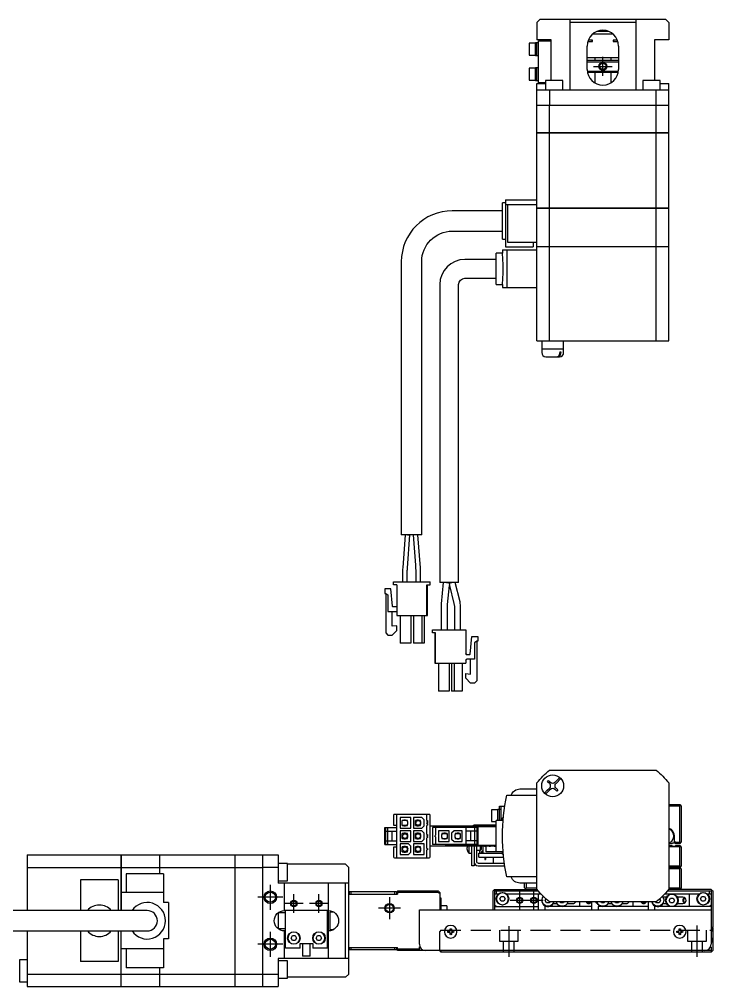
# Model space of a CAD drawing. Extents: x 0 to 922, y -8 to 538.
# Drawn here: x 221.9 to 442.9, y 10 to 318.3 of the extents above; entities that cross this region are included whole.
import ezdxf

# ---------------------------------------------------------------- set-up
doc = ezdxf.new("R2010")
doc.units = 0
doc.header["$LTSCALE"] = 0.5
doc.linetypes.add('CENTER', pattern=[50.8, 31.75, -6.35, 6.35, -6.35])
doc.linetypes.add('DASHED', pattern=[19.05, 12.7, -6.35])
for name, color, linetype in [('MSM_CENTER', 1, 'CENTER'), ('MSM_CONTINUOUS', 7, 'CONTINUOUS'), ('MSM_DASHED', 4, 'DASHED'), ('MSM_NARROW', 5, 'CONTINUOUS')]:
    doc.layers.add(name, color=color, linetype=linetype)

msp = doc.modelspace()

# ---------------------------------------------------------------- linework, layer by layer
at = {"layer": 'MSM_CENTER'}
for p, q in [((407.87, 300.26), (407.87, 306.26)), ((404.87, 303.26), (410.87, 303.26)), ((301.87, 42.5), (301.87, 34.5)), ((381.37, 34.5), (381.37, 40.5)), ((385.87, 34.5), (385.87, 40.5)), ((305.87, 38.5), (297.87, 38.5)), ((309.37, 33.5), (309.37, 39.5)), ((317.37, 33.5), (317.37, 39.5)), ((339.87, 38.5), (339.87, 31.5)), ((388.87, 37.5), (378.37, 37.5)), ((312.37, 36.5), (306.37, 36.5)), ((320.37, 36.5), (314.37, 36.5)), ((343.37, 35), (336.37, 35)), ((377.87, 29.3), (377.87, 19.5)), ((437.87, 29.5), (437.87, 19.5)), ((301.87, 27.5), (301.87, 19.5)), ((305.87, 23.5), (297.87, 23.5))]:
    msp.add_line(p, q, dxfattribs=at)
at = {"layer": 'MSM_CONTINUOUS'}
for p, q in [((387.87, 318.26), (386.87, 317.26)), ((387.87, 318.26), (427.87, 318.26)), ((397.37, 318.26), (397.37, 295.76)), ((418.37, 318.26), (418.37, 295.76)), ((428.87, 317.26), (427.87, 318.26)), ((386.87, 317.26), (386.87, 311.76)), ((418.37, 317.26), (397.37, 317.26)), ((406.16, 314.46), (409.57, 314.46)), ((406.62, 314.46), (406.62, 314.6)), ((409.12, 314.6), (409.12, 314.46)), ((428.87, 317.26), (428.87, 311.76)), ((391.37, 311.76), (386.87, 311.76)), ((387.37, 311.46), (391.37, 311.46)), ((387.37, 298.06), (387.37, 311.46)), ((391.37, 298.76), (391.37, 311.76)), ((404.53, 311.66), (403.24, 311.66)), ((404.51, 311.16), (404.51, 311.66)), ((404.53, 311.16), (404.53, 311.66)), ((404.74, 313.66), (410.99, 313.66)), ((412.49, 311.66), (411.2, 311.66)), ((411.2, 311.66), (411.2, 311.16)), ((411.22, 311.66), (411.22, 311.16)), ((428.87, 311.76), (424.37, 311.76)), ((424.37, 311.76), (424.37, 298.76)), ((384.37, 310.66), (384.37, 306.86)), ((386.37, 310.66), (384.37, 310.66)), ((386.37, 306.76), (386.37, 310.76)), ((387.37, 310.76), (386.37, 310.76)), ((386.87, 306.76), (386.87, 310.76)), ((402.87, 302.26), (402.87, 309.76)), ((403.07, 311.16), (404.53, 311.16)), ((411.2, 311.16), (412.67, 311.16)), ((412.87, 309.76), (412.87, 302.26)), ((384.37, 306.86), (386.37, 306.86)), ((386.37, 306.76), (387.37, 306.76)), ((412.87, 305.96), (402.87, 305.96)), ((402.87, 305.26), (412.87, 305.26)), ((405.37, 305.26), (405.37, 305.96)), ((410.37, 305.96), (410.37, 305.26)), ((384.37, 302.66), (384.37, 298.86)), ((386.37, 302.66), (384.37, 302.66)), ((386.37, 298.76), (386.37, 302.76)), ((387.37, 302.76), (386.37, 302.76)), ((386.87, 298.76), (386.87, 302.76)), ((402.87, 304.76), (412.87, 304.76)), ((412.83, 301.66), (402.9, 301.66)), ((402.93, 301.46), (412.8, 301.46)), ((405.37, 297.92), (405.37, 301.46)), ((410.37, 301.46), (410.37, 297.92)), ((384.37, 298.86), (386.37, 298.86)), ((386.37, 298.76), (387.37, 298.76)), ((386.87, 282.06), (386.87, 297.76)), ((386.87, 297.76), (389.62, 297.76)), ((389.62, 298.06), (387.37, 298.06)), ((395.12, 298.76), (389.62, 298.76)), ((389.62, 298.76), (389.62, 295.76)), ((395.12, 295.76), (395.12, 298.76)), ((426.12, 298.76), (420.62, 298.76)), ((420.62, 298.76), (420.62, 295.76)), ((426.12, 295.76), (426.12, 298.76)), ((426.12, 297.76), (428.87, 297.76)), ((428.87, 282.06), (428.87, 297.76)), ((386.87, 295.76), (428.87, 295.76)), ((390.87, 295.76), (390.87, 290.76)), ((424.87, 290.76), (424.87, 295.76)), ((428.87, 290.76), (386.87, 290.76)), ((390.9, 282.06), (390.9, 290.76)), ((424.84, 282.06), (424.84, 290.76)), ((428.87, 282.06), (386.87, 282.06)), ((428.87, 282.01), (386.87, 282.01)), ((386.87, 245.76), (386.87, 282.01)), ((386.92, 282.01), (386.92, 282.06)), ((390.9, 258.06), (390.9, 282.01)), ((391.15, 282.01), (391.15, 282.06)), ((424.58, 282.01), (424.58, 282.06)), ((424.84, 258.06), (424.84, 282.01)), ((428.82, 282.01), (428.82, 282.06)), ((428.87, 258.06), (428.87, 282.01)), ((375.87, 248.19), (375.87, 259.83)), ((376.87, 259.83), (375.87, 259.83)), ((376.87, 260.76), (376.87, 245.76)), ((376.87, 260.76), (386.87, 260.76)), ((376.87, 259.26), (386.87, 259.26)), ((377.47, 259.26), (377.47, 247.26)), ((375.87, 257.26), (359.87, 257.26)), ((428.87, 258.06), (386.87, 258.06)), ((428.87, 258.01), (386.87, 258.01)), ((386.92, 258.01), (386.92, 258.06)), ((390.9, 245.76), (390.9, 258.01)), ((391.15, 258.01), (391.15, 258.06)), ((424.58, 258.01), (424.58, 258.06)), ((424.84, 245.76), (424.84, 258.01)), ((428.82, 258.01), (428.82, 258.06)), ((428.87, 245.76), (428.87, 258.01)), ((359.87, 250.76), (375.87, 250.76)), ((375.87, 248.19), (376.87, 248.19)), ((377.47, 247.26), (386.87, 247.26)), ((385.67, 247.26), (385.67, 245.76)), ((373.87, 233.76), (373.87, 243.76)), ((375.87, 243.76), (373.87, 243.76)), ((375.87, 244.76), (386.87, 244.76)), ((375.87, 244.76), (375.87, 243.76)), ((376.87, 245.76), (385.67, 245.76)), ((377.3, 244.76), (377.3, 232.76)), ((428.87, 245.76), (386.87, 245.76)), ((386.87, 215.76), (386.87, 245.71)), ((428.87, 245.71), (386.87, 245.71)), ((386.92, 245.71), (386.92, 245.76)), ((390.9, 215.76), (390.9, 245.71)), ((391.15, 245.71), (391.15, 245.76)), ((424.58, 245.71), (424.58, 245.76)), ((424.84, 215.76), (424.84, 245.71)), ((428.82, 245.71), (428.82, 245.76)), ((428.87, 215.76), (428.87, 245.71)), ((343.62, 241.01), (343.62, 154.01)), ((350.12, 154.01), (350.12, 241.01)), ((373.87, 241.76), (363.87, 241.76)), ((363.87, 235.76), (373.87, 235.76)), ((355.87, 233.76), (355.87, 138.76)), ((361.87, 138.76), (361.87, 233.76)), ((373.87, 233.76), (375.87, 233.76)), ((375.87, 233.76), (375.87, 232.76)), ((375.87, 232.76), (386.87, 232.76)), ((386.87, 215.76), (428.87, 215.76)), ((388.37, 215.76), (388.37, 213.26)), ((388.37, 213.26), (395.37, 213.26)), ((388.37, 213.21), (395.37, 213.21)), ((388.37, 213.21), (388.37, 212.06)), ((388.42, 213.26), (388.42, 213.21)), ((395.32, 213.21), (395.32, 213.26)), ((395.37, 213.26), (395.37, 215.76)), ((395.37, 212.06), (395.37, 213.21)), ((389.67, 210.76), (394.07, 210.76)), ((394.16, 212.26), (394.51, 212.26)), ((394.16, 212.26), (394.16, 212.06)), ((394.51, 212.26), (394.51, 212.06)), ((350.12, 154.01), (343.62, 154.01)), ((344.86, 154.01), (344.07, 143.43)), ((345.57, 143.32), (346.36, 153.95)), ((345.62, 154.01), (346.36, 153.95)), ((347.37, 153.95), (348.14, 144.27)), ((349.71, 143.46), (348.87, 154.01)), ((344.04, 142.63), (344.04, 139.01)), ((345.54, 139.01), (345.54, 142.63)), ((348.14, 144.27), (348.24, 141.63)), ((349.74, 139.01), (349.74, 142.61)), ((341.17, 138.01), (341.17, 139.01)), ((341.17, 139.01), (352.77, 139.01)), ((348.24, 141.63), (348.24, 139.01)), ((352.77, 138.01), (352.77, 139.01)), ((361.87, 138.76), (355.87, 138.76)), ((357.01, 138.76), (356.35, 131.95)), ((358.02, 138.76), (359.01, 138.66)), ((358.87, 138.53), (359.72, 138.76)), ((362.35, 132.63), (360.75, 138.76)), ((338.37, 136.81), (338.37, 135.31)), ((340.28, 136.81), (338.37, 136.81)), ((340.77, 131.24), (340.28, 136.81)), ((342.17, 138.01), (341.17, 138.01)), ((342.17, 138.01), (342.17, 128.31)), ((351.77, 138.01), (352.77, 138.01)), ((351.77, 128.31), (351.77, 138.01)), ((352.02, 128.31), (352.02, 138.01)), ((358.35, 131.75), (358.93, 137.81)), ((358.87, 138.53), (358.93, 137.81)), ((358.93, 137.81), (360.41, 132.12)), ((359, 138.57), (359.01, 138.66)), ((338.37, 135.31), (338.67, 135.31)), ((338.67, 135.31), (339.37, 134.81)), ((338.67, 135.31), (338.67, 122.71)), ((339.37, 134.81), (339.37, 129.56)), ((362.54, 131.11), (362.35, 132.63)), ((339.37, 129.56), (341.87, 129.56)), ((340.67, 124.87), (340.67, 129.56)), ((341.87, 131.06), (340.97, 131.06)), ((356.35, 131.95), (356.34, 131.66)), ((356.34, 131.66), (356.34, 123.76)), ((358.34, 131.66), (358.35, 131.75)), ((358.34, 123.76), (358.34, 131.66)), ((360.41, 132.12), (360.54, 131.11)), ((360.54, 131.11), (360.54, 123.76)), ((362.54, 123.76), (362.54, 131.11)), ((342.17, 128.31), (352.02, 128.31)), ((343.27, 128.31), (343.27, 119.41)), ((346.67, 128.31), (346.67, 119.41)), ((347.47, 128.31), (347.47, 119.41)), ((350.12, 128.31), (350.12, 119.41)), ((350.87, 128.31), (350.87, 119.41)), ((342.17, 125.01), (340.67, 124.87)), ((340.67, 122.01), (342.17, 123.51)), ((342.17, 123.51), (342.17, 125.01)), ((353.57, 122.76), (353.57, 123.76)), ((353.57, 123.76), (364.17, 123.76)), ((364.17, 123.76), (364.17, 116.11)), ((364.17, 123.76), (364.17, 116.11)), ((338.67, 122.71), (339.37, 122.01)), ((339.37, 122.01), (340.67, 122.01)), ((354.57, 122.76), (353.57, 122.76)), ((354.32, 122.76), (354.32, 113.06)), ((354.57, 113.06), (354.57, 122.76)), ((365.56, 115.99), (366.05, 121.56)), ((366.05, 121.56), (367.97, 121.56)), ((367.97, 121.56), (367.97, 120.06)), ((367.97, 121.56), (367.97, 120.06)), ((346.67, 119.41), (343.27, 119.41)), ((350.87, 119.41), (347.47, 119.41)), ((367.67, 120.06), (366.97, 119.56)), ((367.67, 120.06), (366.97, 119.56)), ((366.97, 119.56), (366.97, 114.31)), ((366.97, 119.56), (366.97, 114.31)), ((367.97, 120.06), (367.67, 120.06)), ((367.67, 120.06), (367.67, 107.46)), ((367.67, 120.06), (367.67, 107.46)), ((364.17, 116.1), (364.17, 116.11)), ((364.47, 115.81), (365.37, 115.81)), ((366.97, 114.31), (364.47, 114.31)), ((365.67, 109.62), (365.67, 114.31)), ((354.32, 113.06), (364.17, 113.06)), ((355.47, 113.06), (355.47, 104.16)), ((358.87, 113.06), (358.87, 104.16)), ((358.87, 113.06), (358.87, 104.16)), ((359.67, 113.06), (359.67, 104.16)), ((360.42, 113.06), (360.42, 104.16)), ((363.07, 113.06), (363.07, 104.16)), ((363.07, 113.06), (363.07, 104.16)), ((364.17, 114.01), (364.17, 113.06)), ((364.17, 114.01), (364.17, 114.01)), ((364.17, 114.01), (364.17, 113.06)), ((364.17, 108.26), (364.17, 109.76)), ((364.17, 109.76), (365.67, 109.62)), ((364.17, 109.76), (365.67, 109.62)), ((365.67, 106.76), (364.17, 108.26)), ((366.97, 106.76), (365.67, 106.76)), ((367.67, 107.46), (366.97, 106.76)), ((367.67, 107.46), (366.97, 106.76)), ((358.87, 104.16), (355.47, 104.16)), ((363.07, 104.16), (359.67, 104.16)), ((390.87, 79), (390.74, 78.87)), ((390.9, 79), (424.84, 79)), ((424.99, 78.87), (424.87, 79)), ((386.99, 75.13), (386.87, 75)), ((386.87, 41.03), (386.87, 74.97)), ((390.2, 75.31), (390.56, 75.66)), ((390.81, 74.71), (390.2, 75.31)), ((390.56, 75.66), (391.16, 75.06)), ((392.57, 75.06), (393.23, 75.72)), ((394.51, 76.29), (392.93, 74.71)), ((393.23, 75.72), (394.16, 76.65)), ((428.87, 75), (428.74, 75.13)), ((428.87, 74.97), (428.87, 41.03)), ((377.3, 71), (386.87, 71)), ((381.45, 73), (386.87, 73)), ((389.22, 71.71), (390.14, 72.63)), ((390.5, 72.28), (389.57, 71.35)), ((390.14, 72.63), (390.81, 73.29)), ((391.16, 72.94), (390.5, 72.28)), ((393.17, 72.34), (392.57, 72.94)), ((392.93, 73.29), (393.53, 72.69)), ((393.53, 72.69), (393.17, 72.34)), ((428.87, 68), (432.37, 68)), ((432.37, 68), (432.87, 67.5)), ((352.47, 64.9), (341.47, 64.9)), ((342.17, 51.1), (342.17, 64.9)), ((351.77, 63), (351.77, 64.9)), ((372.37, 66.4), (372.37, 62.6)), ((374.37, 66.4), (372.37, 66.4)), ((374.37, 63), (374.37, 66.5)), ((375.37, 66.5), (374.37, 66.5)), ((374.87, 63), (374.87, 67.5)), ((374.87, 67.5), (376.63, 67.5)), ((375.37, 67.5), (375.37, 63)), ((432.37, 67.5), (428.87, 67.5)), ((432.37, 67.5), (432.62, 67.75)), ((432.37, 56), (432.37, 67.5)), ((432.87, 67.5), (432.87, 56)), ((341.17, 64.6), (341.17, 61.5)), ((343.27, 63.9), (343.27, 60.5)), ((346.67, 63.9), (343.27, 63.9)), ((344.42, 63), (343.92, 63)), ((343.92, 61.4), (343.92, 63)), ((345.29, 62.95), (343.92, 62.95)), ((344.92, 63.1), (344.42, 63.1)), ((344.42, 62.95), (344.42, 63.1)), ((344.92, 62.95), (344.92, 63.1)), ((345.57, 63), (344.92, 63)), ((345.67, 62.57), (345.29, 62.95)), ((345.29, 61.45), (345.67, 61.82)), ((345.57, 62.67), (345.57, 63)), ((345.57, 61.4), (345.57, 61.72)), ((345.67, 61.82), (345.67, 62.57)), ((346.67, 60.5), (346.67, 63.9)), ((347.47, 63.9), (347.47, 60.5)), ((350.12, 63.9), (347.47, 63.9)), ((348.62, 63), (348.12, 63)), ((348.12, 61.4), (348.12, 63)), ((349.49, 62.95), (348.12, 62.95)), ((348.27, 62.41), (348.12, 61.89)), ((349.12, 63.1), (348.62, 63.1)), ((348.62, 62.95), (348.62, 63.1)), ((349.12, 62.95), (349.12, 63.1)), ((349.77, 63), (349.12, 63)), ((349.77, 62.67), (349.49, 62.95)), ((349.49, 61.45), (349.77, 61.72)), ((349.58, 61.54), (349.71, 61.99)), ((349.77, 62.67), (349.77, 63)), ((349.87, 62.57), (349.77, 62.67)), ((349.77, 61.72), (349.87, 61.82)), ((349.77, 61.4), (349.77, 61.72)), ((349.87, 61.82), (349.87, 62.57)), ((350.87, 63.15), (350.12, 63.9)), ((350.87, 61.25), (350.87, 63.15)), ((351.77, 62.45), (351.77, 62.5)), ((351.77, 61.9), (351.77, 61.95)), ((352.77, 51.4), (352.77, 64.6)), ((372.37, 62.6), (373.87, 62.6)), ((373.87, 53), (373.87, 63)), ((376.08, 63), (373.87, 63)), ((375.87, 63), (375.87, 63.82)), ((376.15, 63.82), (375.87, 63.82)), ((338.37, 55.3), (338.37, 60.7)), ((338.37, 60.7), (342.17, 60.7)), ((338.67, 55.3), (338.67, 60.7)), ((338.67, 59.5), (342.17, 59.5)), ((339.37, 55.3), (339.37, 60.7)), ((340.67, 56.5), (340.67, 59.5)), ((341.17, 61.5), (342.17, 61.5)), ((343.27, 60.5), (346.67, 60.5)), ((343.27, 59.7), (343.27, 56.3)), ((346.67, 59.7), (343.27, 59.7)), ((343.92, 61.45), (345.29, 61.45)), ((343.92, 61.4), (344.42, 61.4)), ((344.42, 58.8), (343.92, 58.8)), ((343.92, 57.2), (343.92, 58.8)), ((345.29, 58.75), (343.92, 58.75)), ((344.42, 61.45), (344.42, 61.3)), ((344.42, 61.3), (344.92, 61.3)), ((344.92, 58.9), (344.42, 58.9)), ((344.42, 58.75), (344.42, 58.9)), ((344.92, 61.3), (344.92, 61.45)), ((344.92, 61.4), (345.57, 61.4)), ((344.92, 58.75), (344.92, 58.9)), ((345.57, 58.8), (344.92, 58.8)), ((345.67, 58.37), (345.29, 58.75)), ((345.57, 58.47), (345.57, 58.8)), ((346.67, 56.3), (346.67, 59.7)), ((347.47, 60.5), (350.12, 60.5)), ((347.47, 59.7), (347.47, 56.3)), ((350.12, 59.7), (347.47, 59.7)), ((348.12, 61.45), (349.49, 61.45)), ((348.12, 61.4), (348.62, 61.4)), ((348.62, 58.8), (348.12, 58.8)), ((348.12, 57.2), (348.12, 58.8)), ((349.49, 58.75), (348.12, 58.75)), ((348.12, 58.75), (348.2, 58.75)), ((348.62, 61.45), (348.62, 61.3)), ((348.62, 61.3), (349.12, 61.3)), ((349.12, 58.9), (348.62, 58.9)), ((348.62, 58.75), (348.62, 58.9)), ((349.12, 61.3), (349.12, 61.45)), ((349.12, 61.4), (349.77, 61.4)), ((349.12, 58.75), (349.12, 58.9)), ((349.77, 58.8), (349.12, 58.8)), ((349.77, 58.47), (349.49, 58.75)), ((349.77, 58.47), (349.77, 58.8)), ((350.12, 60.5), (350.87, 61.25)), ((350.87, 58.95), (350.12, 59.7)), ((350.87, 57.05), (350.87, 58.95)), ((351.77, 58.52), (351.77, 61.4)), ((352.77, 61.25), (373.87, 61.25)), ((353.57, 60.7), (353.57, 55.3)), ((367.97, 60.7), (353.57, 60.7)), ((354.57, 60.7), (354.57, 58.25)), ((355.47, 59.7), (355.47, 56.3)), ((358.87, 59.7), (355.47, 59.7)), ((356.84, 58.75), (356.47, 58.37)), ((357.22, 58.8), (356.57, 58.8)), ((356.57, 58.8), (356.57, 58.47)), ((358.22, 58.75), (356.84, 58.75)), ((357.72, 58.9), (357.22, 58.9)), ((357.22, 58.9), (357.22, 58.75)), ((357.72, 58.9), (357.72, 58.75)), ((358.22, 58.8), (357.72, 58.8)), ((358.22, 58.8), (358.22, 57.2)), ((358.87, 61), (373.87, 61)), ((358.87, 56.3), (358.87, 59.7)), ((360.42, 59.7), (359.67, 58.95)), ((359.67, 58.95), (359.67, 57.05)), ((363.07, 59.7), (360.42, 59.7)), ((361.04, 58.75), (360.67, 58.37)), ((361.42, 58.8), (360.77, 58.8)), ((360.77, 58.8), (360.77, 58.47)), ((362.42, 58.75), (361.04, 58.75)), ((361.92, 58.9), (361.42, 58.9)), ((361.42, 58.9), (361.42, 58.75)), ((361.92, 58.9), (361.92, 58.75)), ((362.42, 58.8), (361.92, 58.8)), ((362.42, 58.8), (362.42, 57.2)), ((363.07, 56.3), (363.07, 59.7)), ((364.17, 60.7), (364.17, 55.3)), ((367.67, 59.5), (364.17, 59.5)), ((365.67, 59.5), (365.67, 56.5)), ((366.97, 60.7), (366.97, 55.3)), ((373.57, 61.5), (367.27, 61.5)), ((367.67, 60.7), (367.67, 55.3)), ((367.97, 60.7), (367.97, 55.3)), ((373.57, 61.5), (373.57, 61.25)), ((338.67, 56.5), (342.17, 56.5)), ((343.27, 56.3), (346.67, 56.3)), ((343.27, 55.5), (343.27, 52.1)), ((345.92, 55.5), (343.27, 55.5)), ((343.92, 57.25), (345.29, 57.25)), ((343.92, 57.2), (344.42, 57.2)), ((344.42, 57.25), (344.42, 57.1)), ((344.42, 57.1), (344.92, 57.1)), ((344.92, 57.1), (344.92, 57.25)), ((344.92, 57.2), (345.57, 57.2)), ((345.29, 57.25), (345.67, 57.62)), ((345.57, 57.2), (345.57, 57.52)), ((345.67, 57.62), (345.67, 58.37)), ((346.67, 54.75), (345.92, 55.5)), ((347.47, 56.3), (350.12, 56.3)), ((347.47, 55.5), (347.47, 52.1)), ((350.87, 55.5), (347.47, 55.5)), ((348.12, 57.25), (349.49, 57.25)), ((348.12, 57.25), (348.2, 57.25)), ((348.12, 57.2), (348.62, 57.2)), ((348.62, 57.25), (348.62, 57.1)), ((348.62, 57.1), (349.12, 57.1)), ((349.12, 57.1), (349.12, 57.25)), ((349.12, 57.2), (349.77, 57.2)), ((349.49, 57.25), (349.77, 57.52)), ((349.87, 58.37), (349.77, 58.47)), ((349.77, 57.52), (349.87, 57.62)), ((349.77, 57.2), (349.77, 57.52)), ((349.87, 57.62), (349.87, 58.37)), ((350.12, 56.3), (350.87, 57.05)), ((350.87, 52.1), (350.87, 55.5)), ((351.77, 57.97), (351.77, 58.02)), ((351.77, 54.05), (351.77, 57.47)), ((354.57, 57.75), (354.57, 55.3)), ((355.47, 56.3), (358.87, 56.3)), ((356.47, 58.37), (356.47, 57.62)), ((356.47, 57.62), (356.84, 57.25)), ((356.57, 57.52), (356.57, 57.2)), ((356.57, 57.2), (357.22, 57.2)), ((356.84, 57.25), (358.22, 57.25)), ((357.22, 57.25), (357.22, 57.1)), ((357.22, 57.1), (357.72, 57.1)), ((357.72, 57.1), (357.72, 57.25)), ((357.72, 57.2), (358.22, 57.2)), ((359.67, 57.05), (360.42, 56.3)), ((360.42, 56.3), (363.07, 56.3)), ((360.67, 58.37), (360.67, 57.62)), ((360.67, 57.62), (361.04, 57.25)), ((360.77, 57.52), (360.77, 57.2)), ((360.77, 57.2), (361.42, 57.2)), ((361.04, 57.25), (362.42, 57.25)), ((361.42, 57.25), (361.42, 57.1)), ((361.42, 57.1), (361.92, 57.1)), ((361.92, 57.1), (361.92, 57.25)), ((361.92, 57.2), (362.42, 57.2)), ((367.67, 56.5), (364.17, 56.5)), ((429.8, 55.5), (428.87, 55.5)), ((430.57, 58), (430.57, 55.74)), ((431.07, 56), (430.57, 56.5)), ((430.68, 55.73), (431.07, 56)), ((431.07, 56), (432.37, 56)), ((432.37, 55.5), (431.13, 55.5)), ((432.62, 55.75), (432.37, 56)), ((432.37, 55.5), (432.87, 56)), ((338.37, 55.3), (342.17, 55.3)), ((341.17, 54.5), (341.17, 51.4)), ((342.17, 54.5), (341.17, 54.5)), ((344.42, 54.6), (343.92, 54.6)), ((343.92, 53), (343.92, 54.6)), ((345.29, 54.55), (343.92, 54.55)), ((343.92, 53.05), (345.29, 53.05)), ((343.92, 53), (344.42, 53)), ((344.07, 54), (344.22, 54.55)), ((344.92, 54.7), (344.42, 54.7)), ((344.42, 54.55), (344.42, 54.7)), ((344.42, 53.05), (344.42, 52.9)), ((344.42, 52.9), (344.92, 52.9)), ((344.92, 54.55), (344.92, 54.7)), ((345.57, 54.6), (344.92, 54.6)), ((344.92, 52.9), (344.92, 53.05)), ((344.92, 53), (345.57, 53)), ((345.67, 54.17), (345.29, 54.55)), ((345.29, 53.05), (345.57, 53.32)), ((345.67, 54.14), (345.51, 53.6)), ((345.57, 54.27), (345.57, 54.6)), ((345.57, 53.32), (345.67, 53.42)), ((345.57, 53), (345.57, 53.32)), ((345.67, 53.42), (345.67, 54.17)), ((345.92, 52.1), (346.67, 52.85)), ((346.67, 52.85), (346.67, 54.75)), ((348.62, 54.6), (348.12, 54.6)), ((348.12, 53), (348.12, 54.6)), ((349.49, 54.55), (348.12, 54.55)), ((348.27, 53.59), (348.12, 54.11)), ((348.12, 53.05), (349.49, 53.05)), ((348.12, 53), (348.62, 53)), ((349.12, 54.7), (348.62, 54.7)), ((348.62, 54.55), (348.62, 54.7)), ((348.62, 53.05), (348.62, 52.9)), ((348.62, 52.9), (349.12, 52.9)), ((349.12, 54.55), (349.12, 54.7)), ((349.77, 54.6), (349.12, 54.6)), ((349.12, 52.9), (349.12, 53.05)), ((349.12, 53), (349.77, 53)), ((349.77, 54.27), (349.49, 54.55)), ((349.49, 53.05), (349.87, 53.42)), ((349.58, 54.46), (349.71, 54.01)), ((349.77, 54.27), (349.77, 54.6)), ((349.87, 54.17), (349.77, 54.27)), ((349.77, 53), (349.77, 53.32)), ((349.87, 53.42), (349.87, 54.17)), ((351.77, 51.1), (351.77, 53.55)), ((373.87, 54.75), (352.77, 54.75)), ((367.97, 55.3), (353.57, 55.3)), ((373.87, 55), (358.87, 55)), ((364.48, 54.7), (364.61, 54.7)), ((364.61, 54.3), (364.48, 54.3)), ((364.61, 54.7), (364.61, 54.3)), ((364.61, 53.57), (364.61, 53.55)), ((365.17, 54.75), (365.17, 52.5)), ((365.17, 52.5), (366.07, 52.5)), ((366.07, 48.5), (366.07, 54.75)), ((366.87, 54.75), (366.87, 48.5)), ((367.67, 49.7), (367.67, 54.75)), ((367.67, 53.5), (368.87, 53.5)), ((368.37, 51.3), (368.37, 52.5)), ((368.37, 52.5), (375.87, 52.5)), ((368.62, 52.5), (368.62, 53.5)), ((368.87, 53.5), (368.87, 54.75)), ((368.87, 53.5), (369.07, 53.7)), ((369.07, 54.75), (369.07, 53.7)), ((369.16, 52.5), (369.16, 53.05)), ((369.16, 53.05), (369.39, 53.05)), ((369.39, 52.5), (369.39, 53.3)), ((369.39, 53.3), (369.62, 53.3)), ((369.62, 54.75), (369.62, 52.5)), ((370.12, 54.65), (370.12, 54.75)), ((370.62, 54.65), (370.12, 54.65)), ((370.62, 53), (370.62, 54.65)), ((376.08, 53), (370.62, 53)), ((375.87, 52.18), (375.87, 53)), ((428.87, 55), (429.8, 55)), ((432.37, 54.6), (428.87, 54.6)), ((431.13, 55), (432.37, 55)), ((432.37, 55), (432.87, 54.5)), ((432.57, 54.8), (432.37, 54.6)), ((432.37, 48.5), (432.37, 54.6)), ((432.87, 54.5), (432.87, 48.5)), ((224.37, 52), (254.32, 52)), ((224.37, 52), (224.37, 34.25)), ((254.32, 34.25), (254.32, 52)), ((254.32, 51.95), (254.37, 51.95)), ((254.37, 52), (254.37, 34.25)), ((254.37, 52), (266.62, 52)), ((266.62, 46), (266.62, 52)), ((266.62, 51.95), (266.67, 51.95)), ((266.67, 46), (266.67, 52)), ((266.67, 52), (290.62, 52)), ((290.62, 10), (290.62, 52)), ((290.62, 51.95), (290.67, 51.95)), ((290.67, 52), (304.37, 52)), ((290.67, 10), (290.67, 52)), ((299.37, 52), (299.37, 10)), ((304.37, 52), (304.37, 43)), ((341.47, 51.1), (352.47, 51.1)), ((343.27, 52.1), (345.92, 52.1)), ((347.47, 52.1), (350.87, 52.1)), ((368.37, 51.3), (376.25, 51.3)), ((370.24, 51.3), (370.24, 50.5)), ((370.24, 50.5), (370.49, 50.5)), ((370.49, 51.3), (370.49, 50.5)), ((372.87, 51.3), (372.87, 49.3)), ((375.87, 52.18), (376.15, 52.18)), ((224.37, 47.97), (254.32, 47.97)), ((254.32, 47.71), (254.37, 47.71)), ((254.37, 47.97), (266.62, 47.97)), ((266.62, 47.71), (266.67, 47.71)), ((266.67, 47.97), (290.62, 47.97)), ((290.62, 47.71), (290.67, 47.71)), ((290.67, 47.97), (299.37, 47.97)), ((304.37, 48), (299.37, 48)), ((307.37, 49.25), (304.37, 49.25)), ((307.37, 43.75), (307.37, 49.25)), ((325.87, 49), (307.37, 49)), ((326.87, 48), (325.87, 49)), ((326.87, 14), (326.87, 48)), ((366.87, 48.5), (366.07, 48.5)), ((368.07, 49.3), (376.5, 49.3)), ((368.07, 48.5), (376.63, 48.5)), ((428.87, 48.5), (432.37, 48.5)), ((432.37, 48), (428.87, 48)), ((432.37, 47.5), (428.87, 47.5)), ((432.62, 48.25), (432.37, 48.5)), ((432.87, 48.5), (432.37, 48)), ((432.62, 47.75), (432.37, 48)), ((432.37, 47.5), (432.62, 47.75)), ((432.37, 41.5), (432.37, 47.5)), ((432.62, 47.75), (432.87, 47.5)), ((432.87, 47.5), (432.87, 41.5)), ((253.37, 44), (241.37, 44)), ((241.37, 44), (241.37, 34.25)), ((253.37, 44), (253.37, 34.25)), ((255.87, 46), (255.87, 40)), ((267.87, 46), (255.87, 46)), ((267.87, 46), (267.87, 36.78)), ((304.37, 43.75), (307.37, 43.75)), ((386.87, 45), (377.3, 45)), ((326.87, 43), (304.37, 43)), ((306.37, 34.25), (306.37, 43)), ((320.37, 34.25), (320.37, 43)), ((325.87, 19), (325.87, 43)), ((327.07, 39.5), (327.07, 40.3)), ((327.07, 40.3), (342.07, 40.3)), ((327.57, 40.3), (327.57, 39.5)), ((341.57, 39.5), (341.57, 40.3)), ((342.07, 40.3), (342.07, 39.5)), ((342.37, 40.5), (342.37, 39.5)), ((342.37, 40.5), (355.37, 40.5)), ((355.25, 40), (354.75, 40.5)), ((355.37, 40.5), (355.87, 40)), ((372.87, 40.5), (373.37, 41)), ((372.87, 34.5), (372.87, 40.5)), ((373.12, 40.75), (373.37, 40.5)), ((373.37, 41), (386.87, 41)), ((373.37, 40.5), (387.3, 40.5)), ((373.37, 40.5), (373.37, 34.5)), ((373.87, 40.5), (373.87, 39.5)), ((386.87, 43), (381.45, 43)), ((382.87, 41.5), (382.87, 43)), ((382.87, 41.5), (383.12, 41.25)), ((383.12, 41.25), (383.37, 41.5)), ((383.37, 41), (383.12, 41.25)), ((383.37, 43), (383.37, 41.5)), ((383.37, 41.5), (386.87, 41.5)), ((386.87, 41), (386.99, 40.87)), ((428.43, 40.5), (442.37, 40.5)), ((428.74, 40.87), (428.87, 41)), ((428.87, 41.5), (432.37, 41.5)), ((442.37, 41), (428.87, 41)), ((432.37, 41.5), (432.62, 41.25)), ((432.87, 41.5), (432.37, 41)), ((441.87, 39.5), (441.87, 40.5)), ((442.62, 40.75), (442.37, 41)), ((442.37, 40.5), (442.62, 40.75)), ((442.37, 40.5), (442.37, 23.5)), ((442.62, 40.75), (442.87, 40.5)), ((442.87, 40.5), (442.87, 29)), ((267.87, 40), (254.37, 40)), ((326.87, 39.5), (342.37, 39.5)), ((355.25, 40), (342.37, 40)), ((355.87, 39.69), (355.25, 40)), ((355.87, 40), (355.87, 34.5)), ((356.37, 38.25), (355.87, 38.25)), ((356.37, 34.5), (356.37, 38.25)), ((374.54, 39.5), (373.37, 39.5)), ((375, 38), (375.43, 38.75)), ((375.43, 37.25), (375, 38)), ((375.43, 38.75), (376.3, 38.75)), ((376.3, 37.25), (375.43, 37.25)), ((376.3, 38.75), (376.73, 38)), ((376.73, 38), (376.3, 37.25)), ((388.2, 39.5), (377.19, 39.5)), ((387.37, 34.5), (387.37, 39.5)), ((389.5, 37.5), (389.77, 37.96)), ((389.93, 36.75), (389.5, 37.5)), ((390.74, 37.13), (390.87, 37)), ((390.94, 37), (390.8, 36.75)), ((424.84, 37), (390.9, 37)), ((394.43, 36.75), (394.29, 37)), ((395.44, 37), (395.3, 36.75)), ((400.37, 37), (400.37, 35.5)), ((404.37, 34.5), (404.37, 37)), ((407.43, 36.75), (407.29, 37)), ((408.44, 37), (408.3, 36.75)), ((411.93, 36.75), (411.79, 37)), ((412.94, 37), (412.8, 36.75)), ((417.37, 37), (417.37, 35.5)), ((422.37, 34.5), (422.37, 37)), ((424.93, 36.75), (424.79, 37)), ((424.87, 37), (424.99, 37.13)), ((426.23, 37.5), (425.8, 36.75)), ((425.96, 37.96), (426.23, 37.5)), ((428.13, 38.5), (427.1, 38.5)), ((438.54, 39.5), (427.53, 39.5)), ((429, 37.5), (429.43, 38.25)), ((429.43, 36.75), (429, 37.5)), ((429.43, 38.25), (430.3, 38.25)), ((430.3, 38.25), (430.73, 37.5)), ((430.73, 37.5), (430.3, 36.75)), ((433.37, 38.5), (431.6, 38.5)), ((435.37, 39.5), (435.37, 35.5)), ((439, 38), (439.43, 38.75)), ((439.43, 37.25), (439, 38)), ((439.43, 38.75), (440.3, 38.75)), ((440.3, 37.25), (439.43, 37.25)), ((440.3, 38.75), (440.73, 38)), ((440.73, 38), (440.3, 37.25)), ((442.37, 39.5), (441.19, 39.5)), ((262.62, 34.25), (162.62, 34.25)), ((269.37, 36.78), (267.87, 36.78)), ((269.37, 36.78), (269.37, 25.22)), ((320.37, 34.25), (306.37, 34.25)), ((306.67, 22.25), (306.67, 34.25)), ((310.07, 36.8), (310.08, 36.82)), ((310.07, 36.8), (310.07, 36.15)), ((320.07, 22.25), (320.07, 34.25)), ((320.27, 34.25), (320.27, 27.75)), ((349.37, 34.5), (442.37, 34.5)), ((349.37, 23.5), (349.37, 34.5)), ((358.17, 35.75), (356.37, 35.75)), ((358.17, 35.75), (358.17, 34.5)), ((373.87, 35.5), (373.37, 36)), ((373.37, 35.5), (387.37, 35.5)), ((404.37, 35.5), (389.37, 35.5)), ((389.37, 35.5), (389.37, 34.5)), ((390.8, 36.75), (389.93, 36.75)), ((392.1, 36.5), (393.13, 36.5)), ((395.3, 36.75), (394.43, 36.75)), ((396.6, 36.5), (398.37, 36.5)), ((422.37, 35.5), (406.37, 35.5)), ((406.37, 35.5), (406.37, 34.5)), ((408.3, 36.75), (407.43, 36.75)), ((409.6, 36.5), (410.63, 36.5)), ((412.8, 36.75), (411.93, 36.75)), ((414.1, 36.5), (415.37, 36.5)), ((442.37, 35.5), (424.37, 35.5)), ((424.37, 35.5), (424.37, 34.5)), ((425.8, 36.75), (424.93, 36.75)), ((427.1, 36.5), (428.13, 36.5)), ((430.3, 36.75), (429.43, 36.75)), ((431.6, 36.5), (433.37, 36.5)), ((442.37, 36), (441.87, 35.5)), ((304.37, 33.56), (304.37, 28.44)), ((306.67, 33.5), (304.37, 33.5)), ((320.87, 33.75), (320.87, 28.25)), ((322.1, 33.75), (320.87, 33.75)), ((162.62, 27.75), (262.62, 27.75)), ((224.37, 27.75), (224.37, 10)), ((241.37, 27.75), (241.37, 18)), ((253.37, 27.75), (253.37, 18)), ((254.32, 10), (254.32, 27.75)), ((254.37, 10), (254.37, 27.75)), ((304.37, 28.5), (306.67, 28.5)), ((306.37, 19), (306.37, 27.75)), ((306.37, 27.75), (306.67, 27.75)), ((320.07, 27.75), (320.37, 27.75)), ((320.37, 19), (320.37, 27.75)), ((320.87, 28.25), (322.1, 28.25)), ((359.17, 27.7), (359.17, 28.43)), ((359.57, 28.43), (359.57, 27.7)), ((432.17, 27.7), (432.17, 28.43)), ((432.57, 28.43), (432.57, 27.7)), ((442.62, 28.75), (442.37, 29)), ((442.87, 29), (442.37, 28.5)), ((442.37, 28.4), (442.47, 28.4)), ((442.37, 28.2), (442.87, 28.2)), ((442.37, 27.5), (442.87, 28)), ((442.37, 28), (442.87, 28)), ((442.77, 28.9), (442.77, 28.7)), ((442.77, 28.8), (442.87, 28.7)), ((442.87, 28.7), (442.87, 21.5)), ((269.37, 25.22), (267.87, 25.22)), ((267.87, 25.22), (267.87, 16)), ((308.5, 25.5), (308.93, 26.25)), ((308.93, 24.75), (308.5, 25.5)), ((308.93, 26.25), (309.8, 26.25)), ((309.8, 24.75), (308.93, 24.75)), ((309.8, 26.25), (310.23, 25.5)), ((310.23, 25.5), (309.8, 24.75)), ((316.5, 25.5), (316.93, 26.25)), ((316.93, 24.75), (316.5, 25.5)), ((316.93, 26.25), (317.8, 26.25)), ((317.8, 24.75), (316.93, 24.75)), ((317.8, 26.25), (318.23, 25.5)), ((318.23, 25.5), (317.8, 24.75)), ((358.44, 27.7), (359.17, 27.7)), ((359.17, 27.3), (358.44, 27.3)), ((359.17, 26.57), (359.17, 27.3)), ((359.57, 27.7), (360.29, 27.7)), ((359.57, 27.3), (359.57, 26.57)), ((360.29, 27.3), (359.57, 27.3)), ((431.44, 27.7), (432.17, 27.7)), ((432.17, 27.3), (431.44, 27.3)), ((432.17, 26.57), (432.17, 27.3)), ((432.57, 27.7), (433.29, 27.7)), ((432.57, 27.3), (432.57, 26.57)), ((433.29, 27.3), (432.57, 27.3)), ((442.37, 25.5), (442.67, 25.5)), ((442.67, 24.3), (442.67, 25.5)), ((267.87, 22), (254.37, 22)), ((255.87, 22), (255.87, 16)), ((311.37, 22.25), (306.67, 22.25)), ((311.37, 23.75), (315.37, 23.75)), ((311.37, 22.25), (311.37, 23.75)), ((312.12, 23.75), (312.12, 19.75)), ((314.62, 19.75), (314.62, 23.75)), ((315.37, 23.75), (315.37, 22.25)), ((320.07, 22.25), (315.37, 22.25)), ((326.87, 22.5), (342.37, 22.5)), ((327.07, 21.7), (327.07, 22.5)), ((342.07, 21.7), (327.07, 21.7)), ((327.57, 22.5), (327.57, 21.7)), ((341.57, 21.7), (341.57, 22.5)), ((342.07, 22.5), (342.07, 21.7)), ((342.37, 21.5), (342.37, 22.5)), ((342.37, 22), (349.37, 22)), ((349.37, 21.5), (349.37, 22.7)), ((442.37, 24.3), (442.67, 24.3)), ((442.37, 22.7), (442.37, 21.5)), ((221.87, 18.5), (221.87, 11.5)), ((224.37, 18.5), (221.87, 18.5)), ((326.87, 19), (304.37, 19)), ((304.37, 19), (304.37, 10)), ((314.62, 19.75), (312.12, 19.75)), ((442.37, 21.5), (342.37, 21.5)), ((356.37, 21), (355.87, 21.5)), ((356.37, 21.5), (356.12, 21.25)), ((442.37, 21), (356.37, 21)), ((442.62, 21.25), (442.37, 21.5)), ((442.37, 21), (442.87, 21.5)), ((253.37, 18), (241.37, 18)), ((267.87, 16), (255.87, 16)), ((266.62, 10), (266.62, 16)), ((266.67, 10), (266.67, 16)), ((307.37, 18.25), (304.37, 18.25)), ((307.37, 12.75), (307.37, 18.25)), ((224.37, 14.03), (254.32, 14.03)), ((254.32, 14.29), (254.37, 14.29)), ((254.37, 14.03), (266.62, 14.03)), ((266.62, 14.29), (266.67, 14.29)), ((266.67, 14.03), (290.62, 14.03)), ((290.62, 14.29), (290.67, 14.29)), ((290.67, 14.03), (299.37, 14.03)), ((299.37, 14), (304.37, 14)), ((304.37, 12.75), (307.37, 12.75)), ((325.87, 13), (307.37, 13)), ((325.87, 13), (326.87, 14)), ((221.87, 11.5), (224.37, 11.5)), ((224.37, 10), (254.32, 10)), ((254.32, 10.05), (254.37, 10.05)), ((254.37, 10), (266.62, 10)), ((266.62, 10.05), (266.67, 10.05)), ((266.67, 10), (290.62, 10)), ((290.62, 10.05), (290.67, 10.05)), ((290.67, 10), (304.37, 10))]:
    msp.add_line(p, q, dxfattribs=at)
for centre, radius in [((407.87, 303.26), 1.01), ((391.87, 74), 3.5), ((348.99, 62.2), 0.75), ((344.79, 58), 0.75), ((348.99, 58), 0.75), ((344.79, 53.8), 0.75), ((348.99, 53.8), 0.75), ((301.87, 38.5), 1.62), ((309.37, 36.5), 0.783), ((317.37, 36.5), 0.783), ((375.87, 38), 2), ((381.37, 37.5), 0.783), ((385.87, 37.5), 0.783), ((429.87, 37.5), 2), ((439.87, 38), 2), ((339.87, 35), 1.23), ((301.87, 23.5), 1.62), ((309.37, 25.5), 2), ((317.37, 25.5), 2)]:
    msp.add_circle(centre, radius, dxfattribs=at)
at = {"layer": 'MSM_CONTINUOUS', "extrusion": (0, 0, -1)}
for centre, radius in [((-375.87, 38), 1.9), ((-429.87, 37.5), 1.9), ((-439.87, 38), 1.9), ((-359.37, 27.5), 2), ((-432.37, 27.5), 2), ((-309.37, 25.5), 1.9), ((-317.37, 25.5), 1.9)]:
    msp.add_circle(centre, radius, dxfattribs=at)
at = {"layer": 'MSM_CONTINUOUS'}
for centre, radius, start, end in [((407.87, 309.76), 5, 0, 180), ((407.87, 302.26), 5, 180, 0), ((359.87, 241.01), 16.25, 90, 180), ((315.82, 238.74), 60.26, 0.0102, 4.77), ((363.87, 233.76), 8, 90, 180), ((315.85, 238.76), 60.23, 355.2289, 359.9909), ((389.67, 212.06), 1.3, 180, 270), ((393.21, 211.51), 0.754, 275.8166, 311.8939), ((393.56, 211.51), 0.751, 271.7681, 308.8955), ((392.77, 211.96), 1.39, 312.8199, 3.04), ((393.11, 211.98), 1.41, 311.3743, 2.8178), ((394.07, 212.06), 1.3, 270, 360), ((346.29, 153.95), 0.0769, 0.9356, 48.2511), ((347.45, 153.94), 0.0805, 129.8533, 178.3563), ((354.79, 142.63), 10.75, 175.7108, 180), ((338.99, 142.61), 10.75, 360, 4.548), ((364.47, 116.11), 0.3, 180, 270), ((364.47, 116.11), 0.3, 180, 270), ((364.47, 114.01), 0.3, 90, 180), ((365.37, 116.01), 0.2, 270, 355), ((341.47, 64.6), 0.3, 90, 180), ((352.47, 64.6), 0.3, 0, 90), ((358.87, 58), 3, 64.1588, 115.8426), ((367.27, 60.3), 1.2, 90, 127.6585), ((430.47, 54.75), 1, 48.5904, 131.4096), ((358.87, 58), 3, 244.1588, 295.8426), ((367.67, 54.5), 3.19, 175.5104, 176.4096), ((367.67, 54.5), 3.19, 183.5904, 196.9053), ((367.67, 54.5), 3.2, 197.27, 218.6822), ((430.47, 55.75), 1, 228.5904, 311.4096), ((341.47, 51.4), 0.3, 180, 270), ((352.47, 51.4), 0.3, 270, 0), ((368.07, 49.7), 1.2, 180, 270), ((390.37, 37.5), 2, 138.7168, 345.5225), ((394.87, 37.5), 2, 194.4775, 345.5225), ((398.37, 37.5), 1, 270, 330), ((403.37, 37.5), 0.783, 219.6549, 320.3451), ((406.37, 37.5), 1, 210, 255.5225), ((407.87, 37.5), 2, 194.4775, 345.5225), ((412.37, 37.5), 2, 194.4775, 345.5225), ((415.37, 37.5), 1, 270, 330), ((420.87, 37.5), 0.783, 219.6549, 320.3451), ((425.37, 37.5), 2, 194.4775, 41.2832), ((433.37, 37.5), 1, 270, 90), ((434.37, 37.5), 0.783, 113.0634, 246.9366), ((247.37, 31), 5, 40.5416, 139.4584), ((262.62, 31), 5.82, 213.9465, 146.0535), ((262.62, 31), 3.25, 270, 90), ((247.37, 31), 5, 220.5416, 319.4584), ((359.37, 27.5), 0.435, 62.6335, 117.3665), ((432.37, 27.5), 0.435, 62.6335, 117.3665), ((442.47, 28.7), 0.3, 270, 0), ((359.37, 27.5), 0.435, 152.6335, 207.3665), ((359.37, 27.5), 0.435, 242.6335, 297.3665), ((359.37, 27.5), 0.435, 332.6335, 27.3665), ((432.37, 27.5), 0.435, 152.6335, 207.3665), ((432.37, 27.5), 0.435, 242.6335, 297.3665), ((432.37, 27.5), 0.435, 332.6335, 27.3665), ((351.37, 23.5), 2, 180, 270), ((440.37, 23.5), 2, 270, 0)]:
    msp.add_arc(centre, radius, start, end, dxfattribs=at)
at = {"layer": 'MSM_CONTINUOUS', "extrusion": (0, 0, -1)}
for centre, radius, start, end in [((-359.87, 241.01), 9.75, 0, 90), ((-363.87, 233.76), 2, 0, 90), ((-354.79, 142.63), 9.25, 0, 4.2892), ((-340.97, 131.26), 0.2, 270, 355), ((-341.87, 131.36), 0.3, 180, 270), ((-341.87, 129.26), 0.3, 90, 180), ((-364.47, 116.11), 0.3, 270, 0), ((-364.47, 116.11), 0.3, 270, 0), ((-364.47, 114.01), 0.3, 0, 90), ((-364.47, 114.01), 0.3, 0, 90), ((-407.87, 58), 27, 38.9424, 51.0576), ((-407.87, 58), 27, 128.9424, 141.0576), ((-390.1, 74), 1, 135, 225), ((-391.87, 75.77), 1, 225, 315), ((-393.63, 74), 1, 315, 45), ((-435.87, 58), 60, 347.4867, 12.5133), ((-381.45, 70), 3, 19.4712, 90), ((-391.87, 72.23), 1, 45, 135), ((-351.77, 62.75), 0.25, 90, 270), ((-351.77, 62.2), 0.25, 90, 270), ((-351.77, 61.65), 0.25, 90, 270), ((-357.34, 58), 1, 131.4089, 151.0443), ((-361.54, 58), 1, 131.4089, 151.0443), ((-427.77, 58), 2.8, 113.1324, 180), ((-427.77, 58), 2.6, 115.029, 244.971), ((-351.77, 58.27), 0.25, 90, 270), ((-351.77, 57.72), 0.25, 90, 270), ((-354.57, 58), 0.25, 269.9993, 89.9993), ((-357.34, 58), 1, 208.9543, 228.5897), ((-361.54, 58), 1, 208.9543, 228.5897), ((-351.77, 53.8), 0.25, 90, 270), ((-371.87, 54.9), 0.25, 216.8699, 323.1301), ((-373.37, 54.9), 0.25, 216.8699, 323.1301), ((-368.07, 49.7), 0.4, 270, 0), ((-381.45, 46), 3, 270, 340.5288), ((-407.87, 58), 27, 308.9424, 321.0576), ((-407.87, 58), 27, 218.9424, 231.0576), ((-390.37, 37.5), 1.9, 195.2575, 41.107), ((-394.87, 37.5), 1.9, 195.2575, 344.7425), ((-407.87, 37.5), 1.9, 195.2575, 344.7425), ((-412.37, 37.5), 1.9, 195.2575, 344.7425), ((-425.37, 37.5), 1.9, 138.893, 344.7425), ((-306.37, 31), 3.25, 270, 90), ((-320.37, 31), 3.25, 90, 270), ((-359.37, 27.5), 0.95, 77.8468, 102.1532), ((-432.37, 27.5), 0.95, 77.8468, 102.1532), ((-359.37, 27.5), 0.95, 347.8468, 12.1532), ((-359.37, 27.5), 0.95, 257.8468, 282.1532), ((-359.37, 27.5), 0.95, 167.8468, 192.1532), ((-432.37, 27.5), 0.95, 347.8468, 12.1532), ((-432.37, 27.5), 0.95, 257.8468, 282.1532), ((-432.37, 27.5), 0.95, 167.8468, 192.1532)]:
    msp.add_arc(centre, radius, start, end, dxfattribs=at)
at = {"layer": 'MSM_DASHED'}
for p, q in [((356.27, 28), (355.87, 27.6)), ((356.27, 28), (442.37, 28)), ((374.87, 28), (374.87, 24.5)), ((380.87, 24.5), (380.87, 28)), ((434.87, 28), (434.87, 24.5)), ((440.87, 24.5), (440.87, 28)), ((355.87, 21.5), (355.87, 27.6)), ((374.87, 24.5), (380.87, 24.5)), ((376.12, 24.5), (376.12, 21)), ((379.62, 21), (379.62, 24.5)), ((434.87, 24.5), (440.87, 24.5)), ((436.12, 24.5), (436.12, 21)), ((439.62, 21), (439.62, 24.5))]:
    msp.add_line(p, q, dxfattribs=at)
at = {"layer": 'MSM_NARROW'}
for centre, radius in [((407.87, 303.26), 1.25), ((301.87, 38.5), 2), ((309.37, 36.5), 1), ((317.37, 36.5), 1), ((381.37, 37.5), 1), ((385.87, 37.5), 1), ((339.87, 35), 1.5), ((301.87, 23.5), 2)]:
    msp.add_circle(centre, radius, dxfattribs=at)
for centre, start, end in [((403.37, 37.5), 210, 330), ((420.87, 37.5), 210, 330), ((434.37, 37.5), 120, 240)]:
    msp.add_arc(centre, 1, start, end, dxfattribs=at)

doc.saveas('drawing.dxf')
